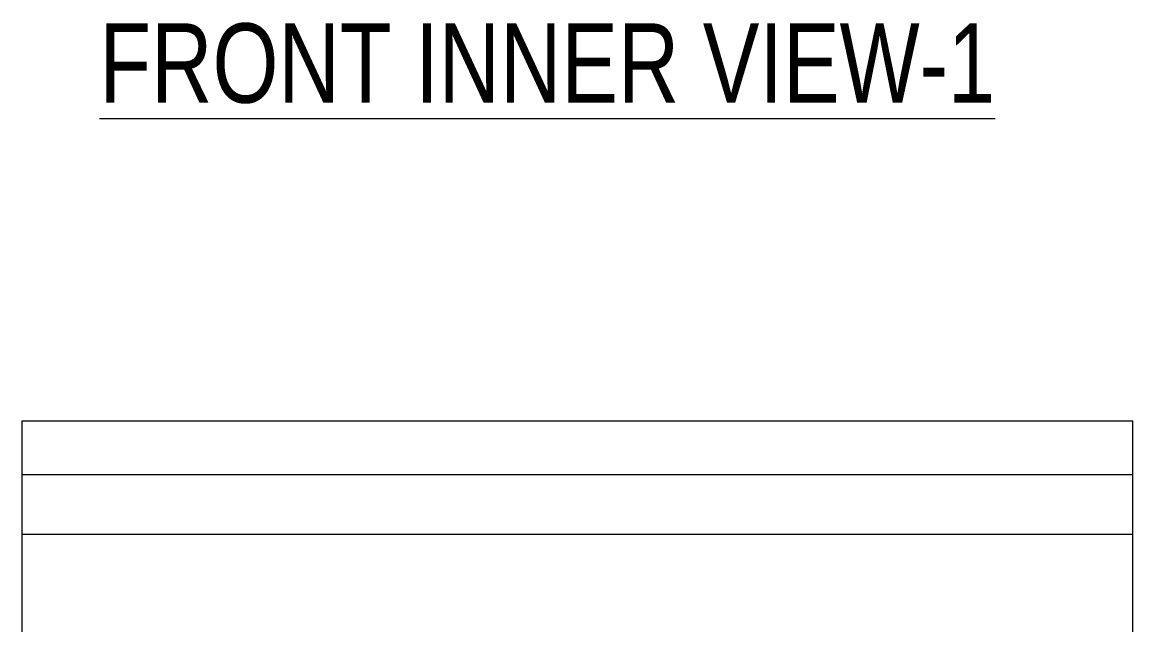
# Model space of a CAD drawing. Header units: millimetres. Extents: x 1836 to 6112, y 1173 to 4209.
# Drawn here: x 4246.8 to 4666.8, y 2154.2 to 2382.1 of the extents above; entities that cross this region are included whole.
import ezdxf

# ---------------------------------------------------------------- set-up
doc = ezdxf.new("R2010")
doc.units = ezdxf.units.MM
doc.layers.add('FRAME070', color=5, linetype='Continuous')
doc.styles.add('TAMCO', font='cordia.shx', dxfattribs={"width": 0.8, "height": 25})

msp = doc.modelspace()

# ---------------------------------------------------------------- linework, layer by layer
at = {"color": 7, "linetype": 'Continuous', "lineweight": 9}
for p, q in [((4246.77, 2231.3), (4666.77, 2231.3)), ((4246.77, 1706.3), (4246.77, 2231.3)), ((4666.77, 1706.3), (4666.77, 2231.3)), ((4246.77, 2211.02), (4666.77, 2211.02)), ((4246.77, 2188.52), (4666.77, 2188.52))]:
    msp.add_line(p, q, dxfattribs=at)

# ---------------------------------------------------------------- texts
at = {"layer": 'FRAME070', "color": 0, "lineweight": 9, "insert": (4275.94, 2381.67), "char_height": 30, "attachment_point": 1, "style": 'TAMCO'}
msp.add_mtext('{\\LFRONT INNER VIEW-1}', dxfattribs=at)

doc.saveas('drawing.dxf')
